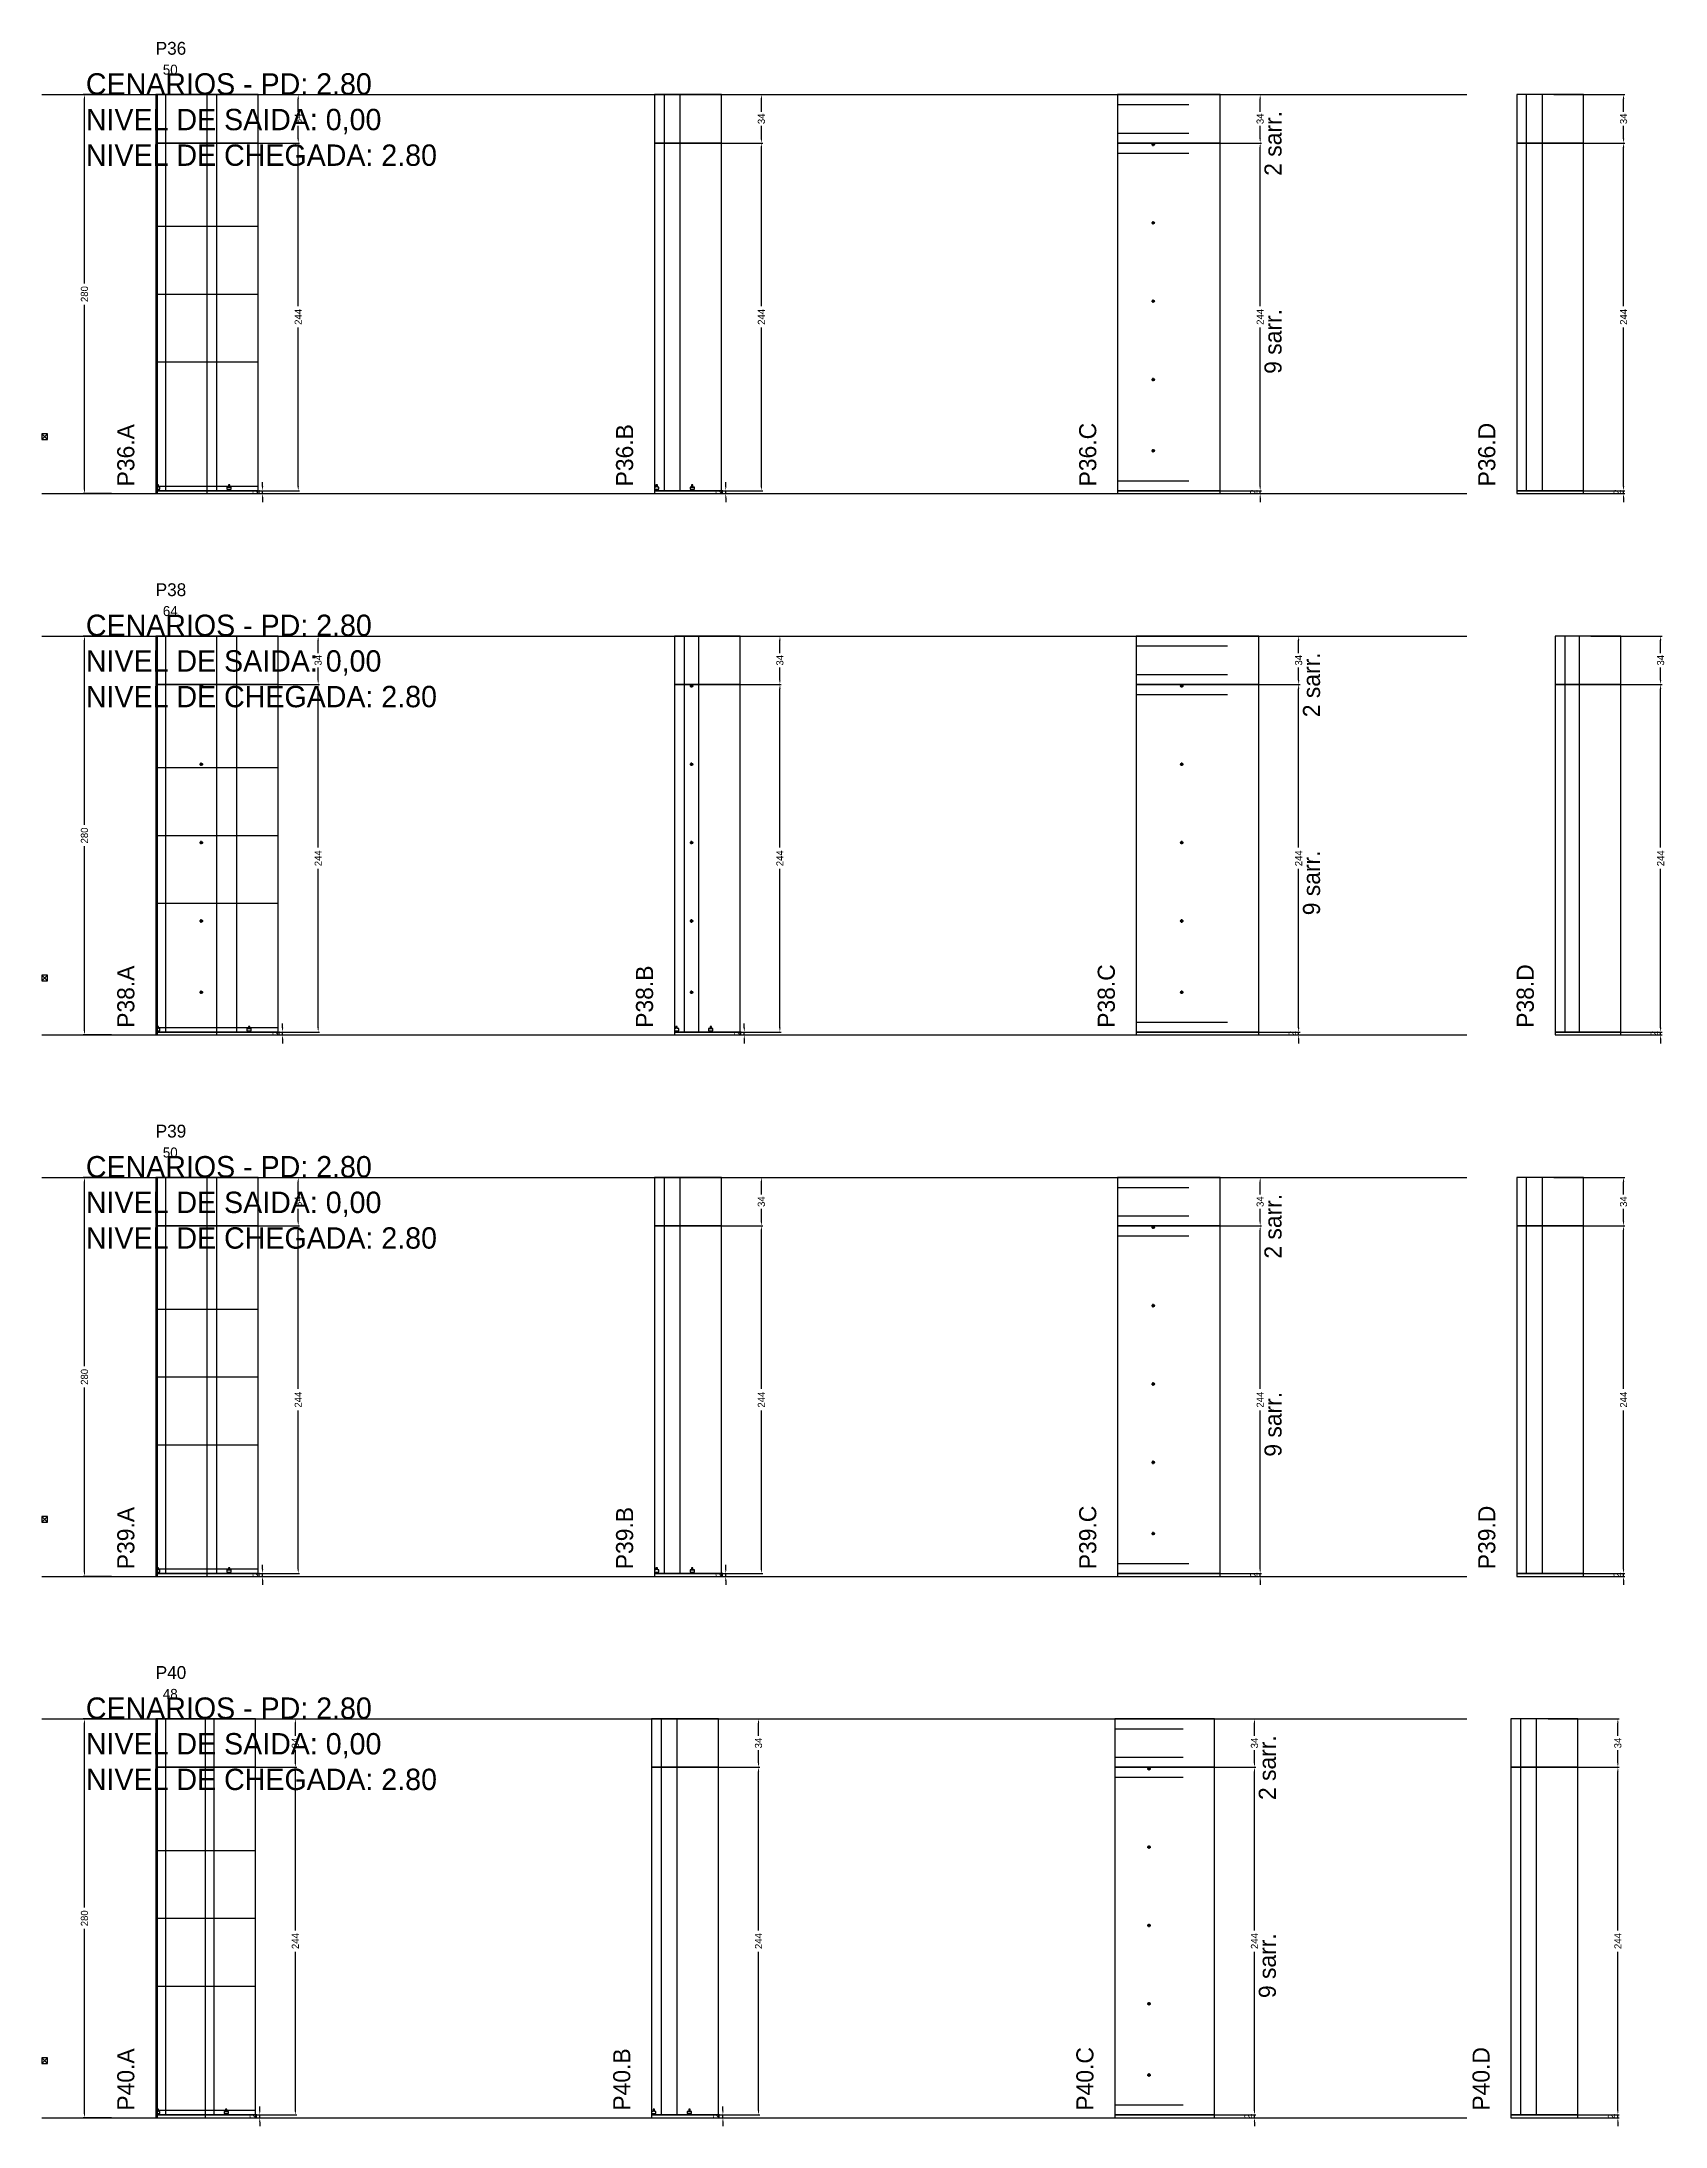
# Model space of a CAD drawing. Header units: centimetres. Extents: x -10500 to 4299, y -11026 to 295.
# Drawn here: x -7000 to -5861, y -5326 to -3863 of the extents above; entities that cross this region are included whole.
import ezdxf

# ---------------------------------------------------------------- set-up
doc = ezdxf.new("R2010")
doc.units = ezdxf.units.CM
doc.linetypes.add('DASHED', pattern=[2, -2])
for name, color, linetype in [('CHAPA', 140, 'Continuous'), ('COTA', 241, 'Continuous'), ('COTAS FURACAO', 16, 'Continuous'), ('Madeira', 30, 'Continuous'), ('MEIO_PONT', 160, 'Continuous'), ('NOMENCLATURA', 7, 'Continuous'), ('Nível', 160, 'Continuous'), ('Painéis', 200, 'Continuous'), ('Perfil Metálico', 150, 'Continuous'), ('SARR_2.2x7', 40, 'Continuous'), ('SARRAFO DE PRESSAO', 200, 'Continuous'), ('texto', 7, 'Continuous'), ('TEXTO_GERAL', 7, 'Continuous')]:
    doc.layers.add(name, color=color, linetype=linetype)
doc.dimstyles.new('PAINEL-NOVA', dxfattribs={"dimtxt": 5, "dimasz": 3, "dimexe": 1, "dimexo": 1, "dimgap": 1, "dimtad": 1, "dimcen": 2.5, "dimazin": 3, "dimtfac": 1, "dimtmove": 0, "dimatfit": 3})

# ---------------------------------------------------------------- blocks, each defined once
blk = doc.blocks.new('_CLOSEDFILLED')
at = {"color": 0, "linetype": 'BYBLOCK'}
blk.add_solid([(-1, 0.16), (0, 0), (-1, -0.16)], dxfattribs=at)
blk = doc.blocks.new('*D333')
for p, q in [((-6951, -3900), (-6971, -3900)), ((-6970, -4032.5), (-6970, -3903)), ((-6970, -4177), (-6970, -4047.5)), ((-6951, -4180), (-6971, -4180))]:
    blk.add_line(p, q)
at = {"layer": 'Defpoints'}
for p in [(-6950, -3900), (-6970, -4180), (-6950, -4180)]:
    blk.add_point(p, dxfattribs=at)
at = {"layer": 'COTA', "xscale": 3, "yscale": 3}
for p, rotation in [((-6970, -3900), 90), ((-6970, -4180), 270)]:
    blk.add_blockref('_CLOSEDFILLED', p, dxfattribs=dict(at, rotation=rotation))
at = {"layer": 'COTA', "insert": (-6970, -4040), "char_height": 5, "attachment_point": 5, "rotation": 90}
blk.add_mtext('280', dxfattribs=at)
blk = doc.blocks.new('MULDURA')
at = {"layer": 'Paineis'}
for p, q in [((0, 0), (4, 4)), ((4, 0), (0, 4))]:
    blk.add_line(p, q, dxfattribs=at)
blk.add_lwpolyline([(0, 0), (4, 0), (4, 4), (0, 4)], close=True, dxfattribs=at)
blk = doc.blocks.new('*D335')
for p, q in [((-6869, -3934), (-6819, -3934)), ((-6820, -4048.5), (-6820, -3937)), ((-6820, -4175), (-6820, -4063.5)), ((-6869, -4178), (-6819, -4178))]:
    blk.add_line(p, q)
at = {"layer": 'Defpoints'}
for p in [(-6870, -3934), (-6870, -4178), (-6820, -4178)]:
    blk.add_point(p, dxfattribs=at)
at = {"layer": 'COTA', "xscale": 3, "yscale": 3}
for p, rotation in [((-6820, -3934), 90), ((-6820, -4178), 270)]:
    blk.add_blockref('_CLOSEDFILLED', p, dxfattribs=dict(at, rotation=rotation))
at = {"layer": 'COTA', "insert": (-6820, -4056), "char_height": 5, "attachment_point": 5, "rotation": 90}
blk.add_mtext('244', dxfattribs=at)
blk = doc.blocks.new('*D336')
for p, q in [((-6869, -3900), (-6819, -3900)), ((-6820, -3912), (-6820, -3903)), ((-6869, -3934), (-6819, -3934)), ((-6820, -3931), (-6820, -3922))]:
    blk.add_line(p, q)
at = {"layer": 'Defpoints'}
for p in [(-6870, -3900), (-6870, -3934), (-6820, -3934)]:
    blk.add_point(p, dxfattribs=at)
at = {"layer": 'COTA', "xscale": 3, "yscale": 3}
for p, rotation in [((-6820, -3900), 90), ((-6820, -3934), 270)]:
    blk.add_blockref('_CLOSEDFILLED', p, dxfattribs=dict(at, rotation=rotation))
at = {"layer": 'COTA', "insert": (-6820, -3917), "char_height": 5, "attachment_point": 5, "rotation": 90}
blk.add_mtext('34', dxfattribs=at)
blk = doc.blocks.new('SLIPTEE')
at = {"layer": 'Paineis'}
blk.add_lwpolyline([(0, 0), (3, 0), (3, 1.5), (2, 1.5), (2, 3), (1, 3), (1, 1.5), (0, 1.5)], close=True, dxfattribs=at)
blk = doc.blocks.new('SLIPTDD')
at = {"layer": 'Paineis'}
blk.add_line((0, 1.5), (3, 1.5), dxfattribs=at)
blk.add_lwpolyline([(0, 0), (3, 0), (3, 1.5), (2, 1.5), (2, 3), (1, 3), (1, 1.5), (0, 1.5)], close=True, dxfattribs=at)
blk = doc.blocks.new('*D338')
for p, q in [((-6544, -3934), (-6494, -3934)), ((-6495, -4048.5), (-6495, -3937)), ((-6495, -4175), (-6495, -4063.5)), ((-6544, -4178), (-6494, -4178))]:
    blk.add_line(p, q)
at = {"layer": 'Defpoints'}
for p in [(-6545, -3934), (-6545, -4178), (-6495, -4178)]:
    blk.add_point(p, dxfattribs=at)
at = {"layer": 'COTA', "xscale": 3, "yscale": 3}
for p, rotation in [((-6495, -3934), 90), ((-6495, -4178), 270)]:
    blk.add_blockref('_CLOSEDFILLED', p, dxfattribs=dict(at, rotation=rotation))
at = {"layer": 'COTA', "insert": (-6495, -4056), "char_height": 5, "attachment_point": 5, "rotation": 90}
blk.add_mtext('244', dxfattribs=at)
blk = doc.blocks.new('*D339')
for p, q in [((-6544, -3900), (-6494, -3900)), ((-6495, -3912), (-6495, -3903)), ((-6544, -3934), (-6494, -3934)), ((-6495, -3931), (-6495, -3922))]:
    blk.add_line(p, q)
at = {"layer": 'Defpoints'}
for p in [(-6545, -3900), (-6545, -3934), (-6495, -3934)]:
    blk.add_point(p, dxfattribs=at)
at = {"layer": 'COTA', "xscale": 3, "yscale": 3}
for p, rotation in [((-6495, -3900), 90), ((-6495, -3934), 270)]:
    blk.add_blockref('_CLOSEDFILLED', p, dxfattribs=dict(at, rotation=rotation))
at = {"layer": 'COTA', "insert": (-6495, -3917), "char_height": 5, "attachment_point": 5, "rotation": 90}
blk.add_mtext('34', dxfattribs=at)
blk = doc.blocks.new('*D341')
for p, q in [((-6194, -3934), (-6144, -3934)), ((-6145, -4048.5), (-6145, -3937)), ((-6145, -4175), (-6145, -4063.5)), ((-6194, -4178), (-6144, -4178))]:
    blk.add_line(p, q)
at = {"layer": 'Defpoints'}
for p in [(-6195, -3934), (-6195, -4178), (-6145, -4178)]:
    blk.add_point(p, dxfattribs=at)
at = {"layer": 'COTA', "xscale": 3, "yscale": 3}
for p, rotation in [((-6145, -3934), 90), ((-6145, -4178), 270)]:
    blk.add_blockref('_CLOSEDFILLED', p, dxfattribs=dict(at, rotation=rotation))
at = {"layer": 'COTA', "insert": (-6145, -4056), "char_height": 5, "attachment_point": 5, "rotation": 90}
blk.add_mtext('244', dxfattribs=at)
blk = doc.blocks.new('*D342')
for p, q in [((-6194, -3900), (-6144, -3900)), ((-6145, -3912), (-6145, -3903)), ((-6194, -3934), (-6144, -3934)), ((-6145, -3931), (-6145, -3922))]:
    blk.add_line(p, q)
at = {"layer": 'Defpoints'}
for p in [(-6195, -3900), (-6195, -3934), (-6145, -3934)]:
    blk.add_point(p, dxfattribs=at)
at = {"layer": 'COTA', "xscale": 3, "yscale": 3}
for p, rotation in [((-6145, -3900), 90), ((-6145, -3934), 270)]:
    blk.add_blockref('_CLOSEDFILLED', p, dxfattribs=dict(at, rotation=rotation))
at = {"layer": 'COTA', "insert": (-6145, -3917), "char_height": 5, "attachment_point": 5, "rotation": 90}
blk.add_mtext('34', dxfattribs=at)
blk = doc.blocks.new('furacao')
at = {"layer": 'COTAS FURACAO'}
for p, q in [((-1.2, 0), (1.2, 0)), ((0, -1.2), (0, 1.2))]:
    blk.add_line(p, q, dxfattribs=at)
blk.add_circle((0, 0), 0.8, dxfattribs=at)
blk = doc.blocks.new('*D344')
for p, q in [((-5939, -3934), (-5889, -3934)), ((-5890, -4048.5), (-5890, -3937)), ((-5890, -4175), (-5890, -4063.5)), ((-5939, -4178), (-5889, -4178))]:
    blk.add_line(p, q)
at = {"layer": 'Defpoints'}
for p in [(-5940, -3934), (-5940, -4178), (-5890, -4178)]:
    blk.add_point(p, dxfattribs=at)
at = {"layer": 'COTA', "xscale": 3, "yscale": 3}
for p, rotation in [((-5890, -3934), 90), ((-5890, -4178), 270)]:
    blk.add_blockref('_CLOSEDFILLED', p, dxfattribs=dict(at, rotation=rotation))
at = {"layer": 'COTA', "insert": (-5890, -4056), "char_height": 5, "attachment_point": 5, "rotation": 90}
blk.add_mtext('244', dxfattribs=at)
blk = doc.blocks.new('*D345')
for p, q in [((-5939, -3900), (-5889, -3900)), ((-5890, -3912), (-5890, -3903)), ((-5939, -3934), (-5889, -3934)), ((-5890, -3931), (-5890, -3922))]:
    blk.add_line(p, q)
at = {"layer": 'Defpoints'}
for p in [(-5940, -3900), (-5940, -3934), (-5890, -3934)]:
    blk.add_point(p, dxfattribs=at)
at = {"layer": 'COTA', "xscale": 3, "yscale": 3}
for p, rotation in [((-5890, -3900), 90), ((-5890, -3934), 270)]:
    blk.add_blockref('_CLOSEDFILLED', p, dxfattribs=dict(at, rotation=rotation))
at = {"layer": 'COTA', "insert": (-5890, -3917), "char_height": 5, "attachment_point": 5, "rotation": 90}
blk.add_mtext('34', dxfattribs=at)
blk = doc.blocks.new('*D367')
for p, q in [((-6951, -4280), (-6971, -4280)), ((-6970, -4412.5), (-6970, -4283)), ((-6970, -4557), (-6970, -4427.5)), ((-6951, -4560), (-6971, -4560))]:
    blk.add_line(p, q)
at = {"layer": 'Defpoints'}
for p in [(-6950, -4280), (-6970, -4560), (-6950, -4560)]:
    blk.add_point(p, dxfattribs=at)
at = {"layer": 'COTA', "xscale": 3, "yscale": 3}
for p, rotation in [((-6970, -4280), 90), ((-6970, -4560), 270)]:
    blk.add_blockref('_CLOSEDFILLED', p, dxfattribs=dict(at, rotation=rotation))
at = {"layer": 'COTA', "insert": (-6970, -4420), "char_height": 5, "attachment_point": 5, "rotation": 90}
blk.add_mtext('280', dxfattribs=at)
blk = doc.blocks.new('*D369')
for p, q in [((-6855, -4314), (-6805, -4314)), ((-6806, -4428.5), (-6806, -4317)), ((-6806, -4555), (-6806, -4443.5)), ((-6855, -4558), (-6805, -4558))]:
    blk.add_line(p, q)
at = {"layer": 'Defpoints'}
for p in [(-6856, -4314), (-6856, -4558), (-6806, -4558)]:
    blk.add_point(p, dxfattribs=at)
at = {"layer": 'COTA', "xscale": 3, "yscale": 3}
for p, rotation in [((-6806, -4314), 90), ((-6806, -4558), 270)]:
    blk.add_blockref('_CLOSEDFILLED', p, dxfattribs=dict(at, rotation=rotation))
at = {"layer": 'COTA', "insert": (-6806, -4436), "char_height": 5, "attachment_point": 5, "rotation": 90}
blk.add_mtext('244', dxfattribs=at)
blk = doc.blocks.new('*D370')
for p, q in [((-6855, -4280), (-6805, -4280)), ((-6806, -4292), (-6806, -4283)), ((-6855, -4314), (-6805, -4314)), ((-6806, -4311), (-6806, -4302))]:
    blk.add_line(p, q)
at = {"layer": 'Defpoints'}
for p in [(-6856, -4280), (-6856, -4314), (-6806, -4314)]:
    blk.add_point(p, dxfattribs=at)
at = {"layer": 'COTA', "xscale": 3, "yscale": 3}
for p, rotation in [((-6806, -4280), 90), ((-6806, -4314), 270)]:
    blk.add_blockref('_CLOSEDFILLED', p, dxfattribs=dict(at, rotation=rotation))
at = {"layer": 'COTA', "insert": (-6806, -4297), "char_height": 5, "attachment_point": 5, "rotation": 90}
blk.add_mtext('34', dxfattribs=at)
blk = doc.blocks.new('*D372')
for p, q in [((-6531, -4314), (-6481, -4314)), ((-6482, -4428.5), (-6482, -4317)), ((-6482, -4555), (-6482, -4443.5)), ((-6531, -4558), (-6481, -4558))]:
    blk.add_line(p, q)
at = {"layer": 'Defpoints'}
for p in [(-6532, -4314), (-6532, -4558), (-6482, -4558)]:
    blk.add_point(p, dxfattribs=at)
at = {"layer": 'COTA', "xscale": 3, "yscale": 3}
for p, rotation in [((-6482, -4314), 90), ((-6482, -4558), 270)]:
    blk.add_blockref('_CLOSEDFILLED', p, dxfattribs=dict(at, rotation=rotation))
at = {"layer": 'COTA', "insert": (-6482, -4436), "char_height": 5, "attachment_point": 5, "rotation": 90}
blk.add_mtext('244', dxfattribs=at)
blk = doc.blocks.new('*D373')
for p, q in [((-6531, -4280), (-6481, -4280)), ((-6482, -4292), (-6482, -4283)), ((-6531, -4314), (-6481, -4314)), ((-6482, -4311), (-6482, -4302))]:
    blk.add_line(p, q)
at = {"layer": 'Defpoints'}
for p in [(-6532, -4280), (-6532, -4314), (-6482, -4314)]:
    blk.add_point(p, dxfattribs=at)
at = {"layer": 'COTA', "xscale": 3, "yscale": 3}
for p, rotation in [((-6482, -4280), 90), ((-6482, -4314), 270)]:
    blk.add_blockref('_CLOSEDFILLED', p, dxfattribs=dict(at, rotation=rotation))
at = {"layer": 'COTA', "insert": (-6482, -4297), "char_height": 5, "attachment_point": 5, "rotation": 90}
blk.add_mtext('34', dxfattribs=at)
blk = doc.blocks.new('*D375')
for p, q in [((-6167, -4314), (-6117, -4314)), ((-6118, -4428.5), (-6118, -4317)), ((-6118, -4555), (-6118, -4443.5)), ((-6167, -4558), (-6117, -4558))]:
    blk.add_line(p, q)
at = {"layer": 'Defpoints'}
for p in [(-6168, -4314), (-6168, -4558), (-6118, -4558)]:
    blk.add_point(p, dxfattribs=at)
at = {"layer": 'COTA', "xscale": 3, "yscale": 3}
for p, rotation in [((-6118, -4314), 90), ((-6118, -4558), 270)]:
    blk.add_blockref('_CLOSEDFILLED', p, dxfattribs=dict(at, rotation=rotation))
at = {"layer": 'COTA', "insert": (-6118, -4436), "char_height": 5, "attachment_point": 5, "rotation": 90}
blk.add_mtext('244', dxfattribs=at)
blk = doc.blocks.new('*D376')
for p, q in [((-6167, -4280), (-6117, -4280)), ((-6118, -4292), (-6118, -4283)), ((-6167, -4314), (-6117, -4314)), ((-6118, -4311), (-6118, -4302))]:
    blk.add_line(p, q)
at = {"layer": 'Defpoints'}
for p in [(-6168, -4280), (-6168, -4314), (-6118, -4314)]:
    blk.add_point(p, dxfattribs=at)
at = {"layer": 'COTA', "xscale": 3, "yscale": 3}
for p, rotation in [((-6118, -4280), 90), ((-6118, -4314), 270)]:
    blk.add_blockref('_CLOSEDFILLED', p, dxfattribs=dict(at, rotation=rotation))
at = {"layer": 'COTA', "insert": (-6118, -4297), "char_height": 5, "attachment_point": 5, "rotation": 90}
blk.add_mtext('34', dxfattribs=at)
blk = doc.blocks.new('*D378')
for p, q in [((-5913, -4314), (-5863, -4314)), ((-5864, -4428.5), (-5864, -4317)), ((-5864, -4555), (-5864, -4443.5)), ((-5913, -4558), (-5863, -4558))]:
    blk.add_line(p, q)
at = {"layer": 'Defpoints'}
for p in [(-5914, -4314), (-5914, -4558), (-5864, -4558)]:
    blk.add_point(p, dxfattribs=at)
at = {"layer": 'COTA', "xscale": 3, "yscale": 3}
for p, rotation in [((-5864, -4314), 90), ((-5864, -4558), 270)]:
    blk.add_blockref('_CLOSEDFILLED', p, dxfattribs=dict(at, rotation=rotation))
at = {"layer": 'COTA', "insert": (-5864, -4436), "char_height": 5, "attachment_point": 5, "rotation": 90}
blk.add_mtext('244', dxfattribs=at)
blk = doc.blocks.new('*D379')
for p, q in [((-5913, -4280), (-5863, -4280)), ((-5864, -4292), (-5864, -4283)), ((-5913, -4314), (-5863, -4314)), ((-5864, -4311), (-5864, -4302))]:
    blk.add_line(p, q)
at = {"layer": 'Defpoints'}
for p in [(-5914, -4280), (-5914, -4314), (-5864, -4314)]:
    blk.add_point(p, dxfattribs=at)
at = {"layer": 'COTA', "xscale": 3, "yscale": 3}
for p, rotation in [((-5864, -4280), 90), ((-5864, -4314), 270)]:
    blk.add_blockref('_CLOSEDFILLED', p, dxfattribs=dict(at, rotation=rotation))
at = {"layer": 'COTA', "insert": (-5864, -4297), "char_height": 5, "attachment_point": 5, "rotation": 90}
blk.add_mtext('34', dxfattribs=at)
blk = doc.blocks.new('*D401')
for p, q in [((-6951, -4660), (-6971, -4660)), ((-6970, -4792.5), (-6970, -4663)), ((-6970, -4937), (-6970, -4807.5)), ((-6951, -4940), (-6971, -4940))]:
    blk.add_line(p, q)
at = {"layer": 'Defpoints'}
for p in [(-6950, -4660), (-6970, -4940), (-6950, -4940)]:
    blk.add_point(p, dxfattribs=at)
at = {"layer": 'COTA', "xscale": 3, "yscale": 3}
for p, rotation in [((-6970, -4660), 90), ((-6970, -4940), 270)]:
    blk.add_blockref('_CLOSEDFILLED', p, dxfattribs=dict(at, rotation=rotation))
at = {"layer": 'COTA', "insert": (-6970, -4800), "char_height": 5, "attachment_point": 5, "rotation": 90}
blk.add_mtext('280', dxfattribs=at)
blk = doc.blocks.new('*D403')
for p, q in [((-6869, -4694), (-6819, -4694)), ((-6820, -4808.5), (-6820, -4697)), ((-6820, -4935), (-6820, -4823.5)), ((-6869, -4938), (-6819, -4938))]:
    blk.add_line(p, q)
at = {"layer": 'Defpoints'}
for p in [(-6870, -4694), (-6870, -4938), (-6820, -4938)]:
    blk.add_point(p, dxfattribs=at)
at = {"layer": 'COTA', "xscale": 3, "yscale": 3}
for p, rotation in [((-6820, -4694), 90), ((-6820, -4938), 270)]:
    blk.add_blockref('_CLOSEDFILLED', p, dxfattribs=dict(at, rotation=rotation))
at = {"layer": 'COTA', "insert": (-6820, -4816), "char_height": 5, "attachment_point": 5, "rotation": 90}
blk.add_mtext('244', dxfattribs=at)
blk = doc.blocks.new('*D404')
for p, q in [((-6869, -4660), (-6819, -4660)), ((-6820, -4672), (-6820, -4663)), ((-6820, -4691), (-6820, -4682)), ((-6869, -4694), (-6819, -4694))]:
    blk.add_line(p, q)
at = {"layer": 'Defpoints'}
for p in [(-6870, -4660), (-6870, -4694), (-6820, -4694)]:
    blk.add_point(p, dxfattribs=at)
at = {"layer": 'COTA', "xscale": 3, "yscale": 3}
for p, rotation in [((-6820, -4660), 90), ((-6820, -4694), 270)]:
    blk.add_blockref('_CLOSEDFILLED', p, dxfattribs=dict(at, rotation=rotation))
at = {"layer": 'COTA', "insert": (-6820, -4677), "char_height": 5, "attachment_point": 5, "rotation": 90}
blk.add_mtext('34', dxfattribs=at)
blk = doc.blocks.new('*D406')
for p, q in [((-6544, -4694), (-6494, -4694)), ((-6495, -4808.5), (-6495, -4697)), ((-6495, -4935), (-6495, -4823.5)), ((-6544, -4938), (-6494, -4938))]:
    blk.add_line(p, q)
at = {"layer": 'Defpoints'}
for p in [(-6545, -4694), (-6545, -4938), (-6495, -4938)]:
    blk.add_point(p, dxfattribs=at)
at = {"layer": 'COTA', "xscale": 3, "yscale": 3}
for p, rotation in [((-6495, -4694), 90), ((-6495, -4938), 270)]:
    blk.add_blockref('_CLOSEDFILLED', p, dxfattribs=dict(at, rotation=rotation))
at = {"layer": 'COTA', "insert": (-6495, -4816), "char_height": 5, "attachment_point": 5, "rotation": 90}
blk.add_mtext('244', dxfattribs=at)
blk = doc.blocks.new('*D407')
for p, q in [((-6544, -4660), (-6494, -4660)), ((-6495, -4672), (-6495, -4663)), ((-6495, -4691), (-6495, -4682)), ((-6544, -4694), (-6494, -4694))]:
    blk.add_line(p, q)
at = {"layer": 'Defpoints'}
for p in [(-6545, -4660), (-6545, -4694), (-6495, -4694)]:
    blk.add_point(p, dxfattribs=at)
at = {"layer": 'COTA', "xscale": 3, "yscale": 3}
for p, rotation in [((-6495, -4660), 90), ((-6495, -4694), 270)]:
    blk.add_blockref('_CLOSEDFILLED', p, dxfattribs=dict(at, rotation=rotation))
at = {"layer": 'COTA', "insert": (-6495, -4677), "char_height": 5, "attachment_point": 5, "rotation": 90}
blk.add_mtext('34', dxfattribs=at)
blk = doc.blocks.new('*D409')
for p, q in [((-6194, -4694), (-6144, -4694)), ((-6145, -4808.5), (-6145, -4697)), ((-6145, -4935), (-6145, -4823.5)), ((-6194, -4938), (-6144, -4938))]:
    blk.add_line(p, q)
at = {"layer": 'Defpoints'}
for p in [(-6195, -4694), (-6195, -4938), (-6145, -4938)]:
    blk.add_point(p, dxfattribs=at)
at = {"layer": 'COTA', "xscale": 3, "yscale": 3}
for p, rotation in [((-6145, -4694), 90), ((-6145, -4938), 270)]:
    blk.add_blockref('_CLOSEDFILLED', p, dxfattribs=dict(at, rotation=rotation))
at = {"layer": 'COTA', "insert": (-6145, -4816), "char_height": 5, "attachment_point": 5, "rotation": 90}
blk.add_mtext('244', dxfattribs=at)
blk = doc.blocks.new('*D410')
for p, q in [((-6194, -4660), (-6144, -4660)), ((-6145, -4672), (-6145, -4663)), ((-6145, -4691), (-6145, -4682)), ((-6194, -4694), (-6144, -4694))]:
    blk.add_line(p, q)
at = {"layer": 'Defpoints'}
for p in [(-6195, -4660), (-6195, -4694), (-6145, -4694)]:
    blk.add_point(p, dxfattribs=at)
at = {"layer": 'COTA', "xscale": 3, "yscale": 3}
for p, rotation in [((-6145, -4660), 90), ((-6145, -4694), 270)]:
    blk.add_blockref('_CLOSEDFILLED', p, dxfattribs=dict(at, rotation=rotation))
at = {"layer": 'COTA', "insert": (-6145, -4677), "char_height": 5, "attachment_point": 5, "rotation": 90}
blk.add_mtext('34', dxfattribs=at)
blk = doc.blocks.new('*D412')
for p, q in [((-5939, -4694), (-5889, -4694)), ((-5890, -4808.5), (-5890, -4697)), ((-5890, -4935), (-5890, -4823.5)), ((-5939, -4938), (-5889, -4938))]:
    blk.add_line(p, q)
at = {"layer": 'Defpoints'}
for p in [(-5940, -4694), (-5940, -4938), (-5890, -4938)]:
    blk.add_point(p, dxfattribs=at)
at = {"layer": 'COTA', "xscale": 3, "yscale": 3}
for p, rotation in [((-5890, -4694), 90), ((-5890, -4938), 270)]:
    blk.add_blockref('_CLOSEDFILLED', p, dxfattribs=dict(at, rotation=rotation))
at = {"layer": 'COTA', "insert": (-5890, -4816), "char_height": 5, "attachment_point": 5, "rotation": 90}
blk.add_mtext('244', dxfattribs=at)
blk = doc.blocks.new('*D413')
for p, q in [((-5939, -4660), (-5889, -4660)), ((-5890, -4672), (-5890, -4663)), ((-5890, -4691), (-5890, -4682)), ((-5939, -4694), (-5889, -4694))]:
    blk.add_line(p, q)
at = {"layer": 'Defpoints'}
for p in [(-5940, -4660), (-5940, -4694), (-5890, -4694)]:
    blk.add_point(p, dxfattribs=at)
at = {"layer": 'COTA', "xscale": 3, "yscale": 3}
for p, rotation in [((-5890, -4660), 90), ((-5890, -4694), 270)]:
    blk.add_blockref('_CLOSEDFILLED', p, dxfattribs=dict(at, rotation=rotation))
at = {"layer": 'COTA', "insert": (-5890, -4677), "char_height": 5, "attachment_point": 5, "rotation": 90}
blk.add_mtext('34', dxfattribs=at)
blk = doc.blocks.new('*D435')
for p, q in [((-6951, -5040), (-6971, -5040)), ((-6970, -5172.5), (-6970, -5043)), ((-6970, -5317), (-6970, -5187.5)), ((-6951, -5320), (-6971, -5320))]:
    blk.add_line(p, q)
at = {"layer": 'Defpoints'}
for p in [(-6950, -5040), (-6970, -5320), (-6950, -5320)]:
    blk.add_point(p, dxfattribs=at)
at = {"layer": 'COTA', "xscale": 3, "yscale": 3}
for p, rotation in [((-6970, -5040), 90), ((-6970, -5320), 270)]:
    blk.add_blockref('_CLOSEDFILLED', p, dxfattribs=dict(at, rotation=rotation))
at = {"layer": 'COTA', "insert": (-6970, -5180), "char_height": 5, "attachment_point": 5, "rotation": 90}
blk.add_mtext('280', dxfattribs=at)
blk = doc.blocks.new('*D437')
for p, q in [((-6871, -5074), (-6821, -5074)), ((-6822, -5188.5), (-6822, -5077)), ((-6822, -5315), (-6822, -5203.5)), ((-6871, -5318), (-6821, -5318))]:
    blk.add_line(p, q)
at = {"layer": 'Defpoints'}
for p in [(-6872, -5074), (-6872, -5318), (-6822, -5318)]:
    blk.add_point(p, dxfattribs=at)
at = {"layer": 'COTA', "xscale": 3, "yscale": 3}
for p, rotation in [((-6822, -5074), 90), ((-6822, -5318), 270)]:
    blk.add_blockref('_CLOSEDFILLED', p, dxfattribs=dict(at, rotation=rotation))
at = {"layer": 'COTA', "insert": (-6822, -5196), "char_height": 5, "attachment_point": 5, "rotation": 90}
blk.add_mtext('244', dxfattribs=at)
blk = doc.blocks.new('*D438')
for p, q in [((-6871, -5040), (-6821, -5040)), ((-6822, -5052), (-6822, -5043)), ((-6822, -5071), (-6822, -5062)), ((-6871, -5074), (-6821, -5074))]:
    blk.add_line(p, q)
at = {"layer": 'Defpoints'}
for p in [(-6872, -5040), (-6872, -5074), (-6822, -5074)]:
    blk.add_point(p, dxfattribs=at)
at = {"layer": 'COTA', "xscale": 3, "yscale": 3}
for p, rotation in [((-6822, -5040), 90), ((-6822, -5074), 270)]:
    blk.add_blockref('_CLOSEDFILLED', p, dxfattribs=dict(at, rotation=rotation))
at = {"layer": 'COTA', "insert": (-6822, -5057), "char_height": 5, "attachment_point": 5, "rotation": 90}
blk.add_mtext('34', dxfattribs=at)
blk = doc.blocks.new('*D440')
for p, q in [((-6546, -5074), (-6496, -5074)), ((-6497, -5188.5), (-6497, -5077)), ((-6497, -5315), (-6497, -5203.5)), ((-6546, -5318), (-6496, -5318))]:
    blk.add_line(p, q)
at = {"layer": 'Defpoints'}
for p in [(-6547, -5074), (-6547, -5318), (-6497, -5318)]:
    blk.add_point(p, dxfattribs=at)
at = {"layer": 'COTA', "xscale": 3, "yscale": 3}
for p, rotation in [((-6497, -5074), 90), ((-6497, -5318), 270)]:
    blk.add_blockref('_CLOSEDFILLED', p, dxfattribs=dict(at, rotation=rotation))
at = {"layer": 'COTA', "insert": (-6497, -5196), "char_height": 5, "attachment_point": 5, "rotation": 90}
blk.add_mtext('244', dxfattribs=at)
blk = doc.blocks.new('*D441')
for p, q in [((-6546, -5040), (-6496, -5040)), ((-6497, -5052), (-6497, -5043)), ((-6497, -5071), (-6497, -5062)), ((-6546, -5074), (-6496, -5074))]:
    blk.add_line(p, q)
at = {"layer": 'Defpoints'}
for p in [(-6547, -5040), (-6547, -5074), (-6497, -5074)]:
    blk.add_point(p, dxfattribs=at)
at = {"layer": 'COTA', "xscale": 3, "yscale": 3}
for p, rotation in [((-6497, -5040), 90), ((-6497, -5074), 270)]:
    blk.add_blockref('_CLOSEDFILLED', p, dxfattribs=dict(at, rotation=rotation))
at = {"layer": 'COTA', "insert": (-6497, -5057), "char_height": 5, "attachment_point": 5, "rotation": 90}
blk.add_mtext('34', dxfattribs=at)
blk = doc.blocks.new('*D443')
for p, q in [((-6198, -5074), (-6148, -5074)), ((-6149, -5188.5), (-6149, -5077)), ((-6149, -5315), (-6149, -5203.5)), ((-6198, -5318), (-6148, -5318))]:
    blk.add_line(p, q)
at = {"layer": 'Defpoints'}
for p in [(-6199, -5074), (-6199, -5318), (-6149, -5318)]:
    blk.add_point(p, dxfattribs=at)
at = {"layer": 'COTA', "xscale": 3, "yscale": 3}
for p, rotation in [((-6149, -5074), 90), ((-6149, -5318), 270)]:
    blk.add_blockref('_CLOSEDFILLED', p, dxfattribs=dict(at, rotation=rotation))
at = {"layer": 'COTA', "insert": (-6149, -5196), "char_height": 5, "attachment_point": 5, "rotation": 90}
blk.add_mtext('244', dxfattribs=at)
blk = doc.blocks.new('*D444')
for p, q in [((-6198, -5040), (-6148, -5040)), ((-6149, -5052), (-6149, -5043)), ((-6149, -5071), (-6149, -5062)), ((-6198, -5074), (-6148, -5074))]:
    blk.add_line(p, q)
at = {"layer": 'Defpoints'}
for p in [(-6199, -5040), (-6199, -5074), (-6149, -5074)]:
    blk.add_point(p, dxfattribs=at)
at = {"layer": 'COTA', "xscale": 3, "yscale": 3}
for p, rotation in [((-6149, -5040), 90), ((-6149, -5074), 270)]:
    blk.add_blockref('_CLOSEDFILLED', p, dxfattribs=dict(at, rotation=rotation))
at = {"layer": 'COTA', "insert": (-6149, -5057), "char_height": 5, "attachment_point": 5, "rotation": 90}
blk.add_mtext('34', dxfattribs=at)
blk = doc.blocks.new('*D446')
for p, q in [((-5943, -5074), (-5893, -5074)), ((-5894, -5188.5), (-5894, -5077)), ((-5894, -5315), (-5894, -5203.5)), ((-5943, -5318), (-5893, -5318))]:
    blk.add_line(p, q)
at = {"layer": 'Defpoints'}
for p in [(-5944, -5074), (-5944, -5318), (-5894, -5318)]:
    blk.add_point(p, dxfattribs=at)
at = {"layer": 'COTA', "xscale": 3, "yscale": 3}
for p, rotation in [((-5894, -5074), 90), ((-5894, -5318), 270)]:
    blk.add_blockref('_CLOSEDFILLED', p, dxfattribs=dict(at, rotation=rotation))
at = {"layer": 'COTA', "insert": (-5894, -5196), "char_height": 5, "attachment_point": 5, "rotation": 90}
blk.add_mtext('244', dxfattribs=at)
blk = doc.blocks.new('*D447')
for p, q in [((-5943, -5040), (-5893, -5040)), ((-5894, -5052), (-5894, -5043)), ((-5894, -5071), (-5894, -5062)), ((-5943, -5074), (-5893, -5074))]:
    blk.add_line(p, q)
at = {"layer": 'Defpoints'}
for p in [(-5944, -5040), (-5944, -5074), (-5894, -5074)]:
    blk.add_point(p, dxfattribs=at)
at = {"layer": 'COTA', "xscale": 3, "yscale": 3}
for p, rotation in [((-5894, -5040), 90), ((-5894, -5074), 270)]:
    blk.add_blockref('_CLOSEDFILLED', p, dxfattribs=dict(at, rotation=rotation))
at = {"layer": 'COTA', "insert": (-5894, -5057), "char_height": 5, "attachment_point": 5, "rotation": 90}
blk.add_mtext('34', dxfattribs=at)

msp = doc.modelspace()

# ---------------------------------------------------------------- linework, layer by layer
at = {"layer": 'CHAPA'}
for points in [[(-6920, -4180), (-6918.8, -4180), (-6918.8, -3900), (-6920, -3900)], [(-6920, -4560), (-6918.8, -4560), (-6918.8, -4280), (-6920, -4280)], [(-6920, -4940), (-6918.8, -4940), (-6918.8, -4660), (-6920, -4660)], [(-6920, -5320), (-6918.8, -5320), (-6918.8, -5040), (-6920, -5040)]]:
    msp.add_lwpolyline(points, close=True, dxfattribs=at)
at = {"layer": 'Madeira'}
for points in [[(-6920, -3992.4), (-6848, -3992.4)], [(-6920, -4087.6), (-6848, -4087.6)], [(-6920, -4372.4), (-6834, -4372.4)], [(-6920, -4467.6), (-6834, -4467.6)], [(-6920, -4752.4), (-6848, -4752.4)], [(-6920, -4847.6), (-6848, -4847.6)], [(-6920, -5132.4), (-6850, -5132.4)], [(-6920, -5227.6), (-6850, -5227.6)]]:
    msp.add_lwpolyline(points, dxfattribs=at)
at = {"layer": 'MEIO_PONT'}
for points in [[(-6920, -4040), (-6848, -4040)], [(-6920, -4420), (-6834, -4420)], [(-6920, -4800), (-6848, -4800)], [(-6920, -5180), (-6850, -5180)]]:
    msp.add_lwpolyline(points, dxfattribs=at)
at = {"layer": 'Nível', "linetype": 'DASHED'}
for points in [[(-7000, -3900), (-6000, -3900)], [(-7000, -4180), (-6000, -4180)], [(-7000, -4280), (-6000, -4280)], [(-7000, -4560), (-6000, -4560)], [(-7000, -4660), (-6000, -4660)], [(-7000, -4940), (-6000, -4940)], [(-7000, -5040), (-6000, -5040)], [(-7000, -5320), (-6000, -5320)]]:
    msp.add_lwpolyline(points, dxfattribs=at)
at = {"layer": 'Painéis'}
for points in [[(-6920, -3934), (-6848, -3934), (-6848, -3900), (-6920, -3900)], [(-6920, -4180), (-6848, -4180), (-6848, -3900), (-6920, -3900)], [(-6570, -3934), (-6523, -3934), (-6523, -3900), (-6570, -3900)], [(-6245, -3934), (-6173, -3934), (-6173, -3900), (-6245, -3900)], [(-5965, -3934), (-5918, -3934), (-5918, -3900), (-5965, -3900)], [(-6920, -4178), (-6848, -4178), (-6848, -3934), (-6920, -3934)], [(-6570, -4178), (-6523, -4178), (-6523, -3934), (-6570, -3934)], [(-6245, -4178), (-6173, -4178), (-6173, -3934), (-6245, -3934)], [(-5965, -4178), (-5918, -4178), (-5918, -3934), (-5965, -3934)], [(-6920, -4180), (-6848, -4180), (-6848, -4178), (-6920, -4178)], [(-6570, -4180), (-6523, -4180), (-6523, -4178), (-6570, -4178)], [(-6245, -4180), (-6173, -4180), (-6173, -4178), (-6245, -4178)], [(-5965, -4180), (-5918, -4180), (-5918, -4178), (-5965, -4178)], [(-6920, -4314), (-6834, -4314), (-6834, -4280), (-6920, -4280)], [(-6920, -4560), (-6834, -4560), (-6834, -4280), (-6920, -4280)], [(-6556, -4314), (-6510, -4314), (-6510, -4280), (-6556, -4280)], [(-6232, -4314), (-6146, -4314), (-6146, -4280), (-6232, -4280)], [(-5938, -4314), (-5892, -4314), (-5892, -4280), (-5938, -4280)], [(-6920, -4558), (-6834, -4558), (-6834, -4314), (-6920, -4314)], [(-6556, -4558), (-6510, -4558), (-6510, -4314), (-6556, -4314)], [(-6232, -4558), (-6146, -4558), (-6146, -4314), (-6232, -4314)], [(-5938, -4558), (-5892, -4558), (-5892, -4314), (-5938, -4314)], [(-6920, -4560), (-6834, -4560), (-6834, -4558), (-6920, -4558)], [(-6556, -4560), (-6510, -4560), (-6510, -4558), (-6556, -4558)], [(-6232, -4560), (-6146, -4560), (-6146, -4558), (-6232, -4558)], [(-5938, -4560), (-5892, -4560), (-5892, -4558), (-5938, -4558)], [(-6920, -4694), (-6848, -4694), (-6848, -4660), (-6920, -4660)], [(-6920, -4940), (-6848, -4940), (-6848, -4660), (-6920, -4660)], [(-6570, -4694), (-6523, -4694), (-6523, -4660), (-6570, -4660)], [(-6245, -4694), (-6173, -4694), (-6173, -4660), (-6245, -4660)], [(-5965, -4694), (-5918, -4694), (-5918, -4660), (-5965, -4660)], [(-6920, -4938), (-6848, -4938), (-6848, -4694), (-6920, -4694)], [(-6570, -4938), (-6523, -4938), (-6523, -4694), (-6570, -4694)], [(-6245, -4938), (-6173, -4938), (-6173, -4694), (-6245, -4694)], [(-5965, -4938), (-5918, -4938), (-5918, -4694), (-5965, -4694)], [(-6920, -4940), (-6848, -4940), (-6848, -4938), (-6920, -4938)], [(-6570, -4940), (-6523, -4940), (-6523, -4938), (-6570, -4938)], [(-6245, -4940), (-6173, -4940), (-6173, -4938), (-6245, -4938)], [(-5965, -4940), (-5918, -4940), (-5918, -4938), (-5965, -4938)], [(-6920, -5074), (-6850, -5074), (-6850, -5040), (-6920, -5040)], [(-6920, -5320), (-6850, -5320), (-6850, -5040), (-6920, -5040)], [(-6572, -5074), (-6525, -5074), (-6525, -5040), (-6572, -5040)], [(-6247, -5074), (-6177, -5074), (-6177, -5040), (-6247, -5040)], [(-5969, -5074), (-5922, -5074), (-5922, -5040), (-5969, -5040)], [(-6920, -5318), (-6850, -5318), (-6850, -5074), (-6920, -5074)], [(-6572, -5318), (-6525, -5318), (-6525, -5074), (-6572, -5074)], [(-6247, -5318), (-6177, -5318), (-6177, -5074), (-6247, -5074)], [(-5969, -5318), (-5922, -5318), (-5922, -5074), (-5969, -5074)], [(-6920, -5320), (-6850, -5320), (-6850, -5318), (-6920, -5318)], [(-6572, -5320), (-6525, -5320), (-6525, -5318), (-6572, -5318)], [(-6247, -5320), (-6177, -5320), (-6177, -5318), (-6247, -5318)], [(-5969, -5320), (-5922, -5320), (-5922, -5318), (-5969, -5318)]]:
    msp.add_lwpolyline(points, close=True, dxfattribs=at)
at = {"layer": 'Perfil Metálico'}
for p, q in [((-6884, -4180), (-6884, -3900)), ((-6877, -4560), (-6877, -4280)), ((-6884, -4940), (-6884, -4660)), ((-6885, -5320), (-6885, -5040))]:
    msp.add_line(p, q, dxfattribs=at)
at = {"layer": 'SARR_2.2x7'}
for points in [[(-6913, -3934), (-6913, -3900)], [(-6877, -3934), (-6877, -3900)], [(-6563, -3934), (-6563, -3900)], [(-6552, -3934), (-6552, -3900)], [(-5958, -3934), (-5958, -3900)], [(-5947, -3934), (-5947, -3900)], [(-6245, -3907), (-6195, -3907)], [(-6245, -3927), (-6195, -3927)], [(-6245, -3941), (-6195, -3941)], [(-6245, -4171), (-6195, -4171)], [(-6913, -4314), (-6913, -4280)], [(-6863, -4314), (-6863, -4280)], [(-6549, -4314), (-6549, -4280)], [(-6539, -4314), (-6539, -4280)], [(-5931, -4314), (-5931, -4280)], [(-5921, -4314), (-5921, -4280)], [(-6232, -4287), (-6168, -4287)], [(-6232, -4307), (-6168, -4307)], [(-6232, -4321), (-6168, -4321)], [(-6232, -4551), (-6168, -4551)], [(-6913, -4694), (-6913, -4660)], [(-6877, -4694), (-6877, -4660)], [(-6563, -4694), (-6563, -4660)], [(-6552, -4694), (-6552, -4660)], [(-6245, -4667), (-6195, -4667)], [(-5958, -4694), (-5958, -4660)], [(-5947, -4694), (-5947, -4660)], [(-6245, -4687), (-6195, -4687)], [(-6245, -4701), (-6195, -4701)], [(-6245, -4931), (-6195, -4931)], [(-6913, -5074), (-6913, -5040)], [(-6879, -5074), (-6879, -5040)], [(-6565, -5074), (-6565, -5040)], [(-6554, -5074), (-6554, -5040)], [(-6247, -5047), (-6199, -5047)], [(-5962, -5074), (-5962, -5040)], [(-5951, -5074), (-5951, -5040)], [(-6247, -5067), (-6199, -5067)], [(-6247, -5081), (-6199, -5081)], [(-6247, -5311), (-6199, -5311)]]:
    msp.add_lwpolyline(points, dxfattribs=at)
at = {"layer": 'SARR_2.2x7', "linetype": 'DASHED'}
for points in [[(-6913, -4178), (-6913, -3934)], [(-6877, -4178), (-6877, -3934)], [(-6563, -4178), (-6563, -3934)], [(-6552, -4178), (-6552, -3934)], [(-5958, -4178), (-5958, -3934)], [(-5947, -4178), (-5947, -3934)], [(-6913, -4558), (-6913, -4314)], [(-6863, -4558), (-6863, -4314)], [(-6549, -4558), (-6549, -4314)], [(-6539, -4558), (-6539, -4314)], [(-5931, -4558), (-5931, -4314)], [(-5921, -4558), (-5921, -4314)], [(-6913, -4938), (-6913, -4694)], [(-6877, -4938), (-6877, -4694)], [(-6563, -4938), (-6563, -4694)], [(-6552, -4938), (-6552, -4694)], [(-5958, -4938), (-5958, -4694)], [(-5947, -4938), (-5947, -4694)], [(-6913, -5318), (-6913, -5074)], [(-6879, -5318), (-6879, -5074)], [(-6565, -5318), (-6565, -5074)], [(-6554, -5318), (-6554, -5074)], [(-5962, -5318), (-5962, -5074)], [(-5951, -5318), (-5951, -5074)]]:
    msp.add_lwpolyline(points, dxfattribs=at)
at = {"layer": 'SARRAFO DE PRESSAO'}
for points in [[(-6920, -4180), (-6848, -4180), (-6848, -4175), (-6920, -4175)], [(-6920, -4560), (-6834, -4560), (-6834, -4555), (-6920, -4555)], [(-6920, -4940), (-6848, -4940), (-6848, -4935), (-6920, -4935)], [(-6920, -5320), (-6850, -5320), (-6850, -5315), (-6920, -5315)]]:
    msp.add_lwpolyline(points, close=True, dxfattribs=at)

# ---------------------------------------------------------------- block references
at = {"layer": 'COTA'}
for name, p in [('furacao', (-6220, -3935)), ('furacao', (-6220, -3990)), ('furacao', (-6220, -4045)), ('furacao', (-6220, -4100)), ('MULDURA', (-7000, -4142)), ('furacao', (-6220, -4150)), ('SLIPTEE', (-6920, -4177)), ('SLIPTDD', (-6870, -4177)), ('SLIPTEE', (-6570, -4177)), ('SLIPTDD', (-6545, -4177)), ('furacao', (-6888, -4315)), ('furacao', (-6544, -4315)), ('furacao', (-6200, -4315)), ('furacao', (-6888, -4370)), ('furacao', (-6544, -4370)), ('furacao', (-6200, -4370)), ('furacao', (-6888, -4425)), ('furacao', (-6544, -4425)), ('furacao', (-6200, -4425)), ('furacao', (-6888, -4480)), ('furacao', (-6544, -4480)), ('furacao', (-6200, -4480)), ('MULDURA', (-7000, -4522)), ('furacao', (-6888, -4530)), ('furacao', (-6544, -4530)), ('furacao', (-6200, -4530)), ('SLIPTEE', (-6920, -4557)), ('SLIPTDD', (-6856, -4557)), ('SLIPTEE', (-6556, -4557)), ('SLIPTDD', (-6532, -4557)), ('furacao', (-6220, -4695)), ('furacao', (-6220, -4750)), ('furacao', (-6220, -4805)), ('furacao', (-6220, -4860)), ('MULDURA', (-7000, -4902)), ('furacao', (-6220, -4910)), ('SLIPTEE', (-6920, -4937)), ('SLIPTDD', (-6870, -4937)), ('SLIPTEE', (-6570, -4937)), ('SLIPTDD', (-6545, -4937)), ('furacao', (-6223, -5075)), ('furacao', (-6223, -5130)), ('furacao', (-6223, -5185)), ('furacao', (-6223, -5240)), ('MULDURA', (-7000, -5282)), ('furacao', (-6223, -5290)), ('SLIPTEE', (-6920, -5317)), ('SLIPTDD', (-6872, -5317)), ('SLIPTEE', (-6572, -5317)), ('SLIPTDD', (-6547, -5317))]:
    msp.add_blockref(name, p, dxfattribs=at)

# ---------------------------------------------------------------- texts
at = {"layer": 'NOMENCLATURA'}
for s, p in [('CENARIOS - PD: 2.80', (-6969, -3900)), ('NIVEL DE SAIDA: 0,00', (-6969, -3925)), ('NIVEL DE CHEGADA: 2.80', (-6969, -3950)), ('CENARIOS - PD: 2.80', (-6969, -4280)), ('NIVEL DE SAIDA: 0,00', (-6969, -4305)), ('NIVEL DE CHEGADA: 2.80', (-6969, -4330)), ('CENARIOS - PD: 2.80', (-6969, -4660)), ('NIVEL DE SAIDA: 0,00', (-6969, -4685)), ('NIVEL DE CHEGADA: 2.80', (-6969, -4710)), ('CENARIOS - PD: 2.80', (-6969, -5040)), ('NIVEL DE SAIDA: 0,00', (-6969, -5065)), ('NIVEL DE CHEGADA: 2.80', (-6969, -5090))]:
    msp.add_text(s, height=15, dxfattribs=at).set_placement(p)
for s, p in [('2 sarr.', (-6130, -3957)), ('9 sarr.', (-6130, -4096)), ('P36.A', (-6935, -4175)), ('P36.B', (-6585, -4175)), ('P36.C', (-6260, -4175)), ('P36.D', (-5980, -4175)), ('2 sarr.', (-6103, -4337)), ('9 sarr.', (-6103, -4476)), ('P38.A', (-6935, -4555)), ('P38.B', (-6571, -4555)), ('P38.C', (-6247, -4555)), ('P38.D', (-5953, -4555)), ('2 sarr.', (-6130, -4717)), ('9 sarr.', (-6130, -4856)), ('P39.A', (-6935, -4935)), ('P39.B', (-6585, -4935)), ('P39.C', (-6260, -4935)), ('P39.D', (-5980, -4935)), ('2 sarr.', (-6134, -5097)), ('9 sarr.', (-6134, -5236)), ('P40.A', (-6935, -5315)), ('P40.B', (-6587, -5315)), ('P40.C', (-6262, -5315)), ('P40.D', (-5984, -5315))]:
    msp.add_text(s, height=12, rotation=90, dxfattribs=at).set_placement(p)
at = {"layer": 'texto'}
for s, p in [('50', (-6915, -3886)), ('64', (-6915, -4266)), ('50', (-6915, -4646)), ('48', (-6915, -5026))]:
    msp.add_text(s, height=7, dxfattribs=at).set_placement(p)
at = {"layer": 'TEXTO_GERAL'}
for s, p in [('P36', (-6920, -3872)), ('P38', (-6920, -4252)), ('P39', (-6920, -4632)), ('P40', (-6920, -5012))]:
    msp.add_text(s, height=9, dxfattribs=at).set_placement(p)

# ---------------------------------------------------------------- dimensions: what is measured, and where the dimension line sits
at = {"layer": 'COTA'}
for base, p1, p2, picture, middle in [((-6970, -4180), (-6950, -4180), (-6950, -3900), '*D333', (-6970, -4040)), ((-6820, -3934), (-6870, -3934), (-6870, -3900), '*D336', (-6820, -3917)), ((-6495, -3934), (-6545, -3934), (-6545, -3900), '*D339', (-6495, -3917)), ((-6145, -3934), (-6195, -3934), (-6195, -3900), '*D342', (-6145, -3917)), ((-5890, -3934), (-5940, -3934), (-5940, -3900), '*D345', (-5890, -3917)), ((-6820, -4178), (-6870, -4178), (-6870, -3934), '*D335', (-6820, -4056)), ((-6495, -4178), (-6545, -4178), (-6545, -3934), '*D338', (-6495, -4056)), ((-6145, -4178), (-6195, -4178), (-6195, -3934), '*D341', (-6145, -4056)), ((-5890, -4178), (-5940, -4178), (-5940, -3934), '*D344', (-5890, -4056)), ((-6970, -4560), (-6950, -4560), (-6950, -4280), '*D367', (-6970, -4420)), ((-6806, -4314), (-6856, -4314), (-6856, -4280), '*D370', (-6806, -4297)), ((-6482, -4314), (-6532, -4314), (-6532, -4280), '*D373', (-6482, -4297)), ((-6118, -4314), (-6168, -4314), (-6168, -4280), '*D376', (-6118, -4297)), ((-5864, -4314), (-5914, -4314), (-5914, -4280), '*D379', (-5864, -4297)), ((-6806, -4558), (-6856, -4558), (-6856, -4314), '*D369', (-6806, -4436)), ((-6482, -4558), (-6532, -4558), (-6532, -4314), '*D372', (-6482, -4436)), ((-6118, -4558), (-6168, -4558), (-6168, -4314), '*D375', (-6118, -4436)), ((-5864, -4558), (-5914, -4558), (-5914, -4314), '*D378', (-5864, -4436)), ((-6970, -4940), (-6950, -4940), (-6950, -4660), '*D401', (-6970, -4800)), ((-6820, -4694), (-6870, -4694), (-6870, -4660), '*D404', (-6820, -4677)), ((-6495, -4694), (-6545, -4694), (-6545, -4660), '*D407', (-6495, -4677)), ((-6145, -4694), (-6195, -4694), (-6195, -4660), '*D410', (-6145, -4677)), ((-5890, -4694), (-5940, -4694), (-5940, -4660), '*D413', (-5890, -4677)), ((-6820, -4938), (-6870, -4938), (-6870, -4694), '*D403', (-6820, -4816)), ((-6495, -4938), (-6545, -4938), (-6545, -4694), '*D406', (-6495, -4816)), ((-6145, -4938), (-6195, -4938), (-6195, -4694), '*D409', (-6145, -4816)), ((-5890, -4938), (-5940, -4938), (-5940, -4694), '*D412', (-5890, -4816)), ((-6970, -5320), (-6950, -5320), (-6950, -5040), '*D435', (-6970, -5180)), ((-6822, -5074), (-6872, -5074), (-6872, -5040), '*D438', (-6822, -5057)), ((-6497, -5074), (-6547, -5074), (-6547, -5040), '*D441', (-6497, -5057)), ((-6149, -5074), (-6199, -5074), (-6199, -5040), '*D444', (-6149, -5057)), ((-5894, -5074), (-5944, -5074), (-5944, -5040), '*D447', (-5894, -5057)), ((-6822, -5318), (-6872, -5318), (-6872, -5074), '*D437', (-6822, -5196)), ((-6497, -5318), (-6547, -5318), (-6547, -5074), '*D440', (-6497, -5196)), ((-6149, -5318), (-6199, -5318), (-6199, -5074), '*D443', (-6149, -5196)), ((-5894, -5318), (-5944, -5318), (-5944, -5074), '*D446', (-5894, -5196))]:
    dim = msp.add_linear_dim(base=base, p1=p1, p2=p2, angle=90, dimstyle='PAINEL-NOVA', dxfattribs=at)
    dim.commit()
    dim.dimension.update_dxf_attribs({"geometry": picture, "text_midpoint": middle})
for base, p1, p2 in [((-6845, -4180), (-6870, -4180), (-6870, -4178)), ((-6520, -4180), (-6545, -4180), (-6545, -4178)), ((-6145, -4180), (-6195, -4180), (-6195, -4178)), ((-5890, -4180), (-5940, -4180), (-5940, -4178)), ((-6831, -4560), (-6856, -4560), (-6856, -4558)), ((-6507, -4560), (-6532, -4560), (-6532, -4558)), ((-6118, -4560), (-6168, -4560), (-6168, -4558)), ((-5864, -4560), (-5914, -4560), (-5914, -4558)), ((-6845, -4940), (-6870, -4940), (-6870, -4938)), ((-6520, -4940), (-6545, -4940), (-6545, -4938)), ((-6145, -4940), (-6195, -4940), (-6195, -4938)), ((-5890, -4940), (-5940, -4940), (-5940, -4938)), ((-6847, -5320), (-6872, -5320), (-6872, -5318)), ((-6522, -5320), (-6547, -5320), (-6547, -5318)), ((-6149, -5320), (-6199, -5320), (-6199, -5318)), ((-5894, -5320), (-5944, -5320), (-5944, -5318))]:
    msp.add_linear_dim(base=base, p1=p1, p2=p2, angle=90, dimstyle='PAINEL-NOVA', dxfattribs=at).render()

doc.saveas('drawing.dxf')
